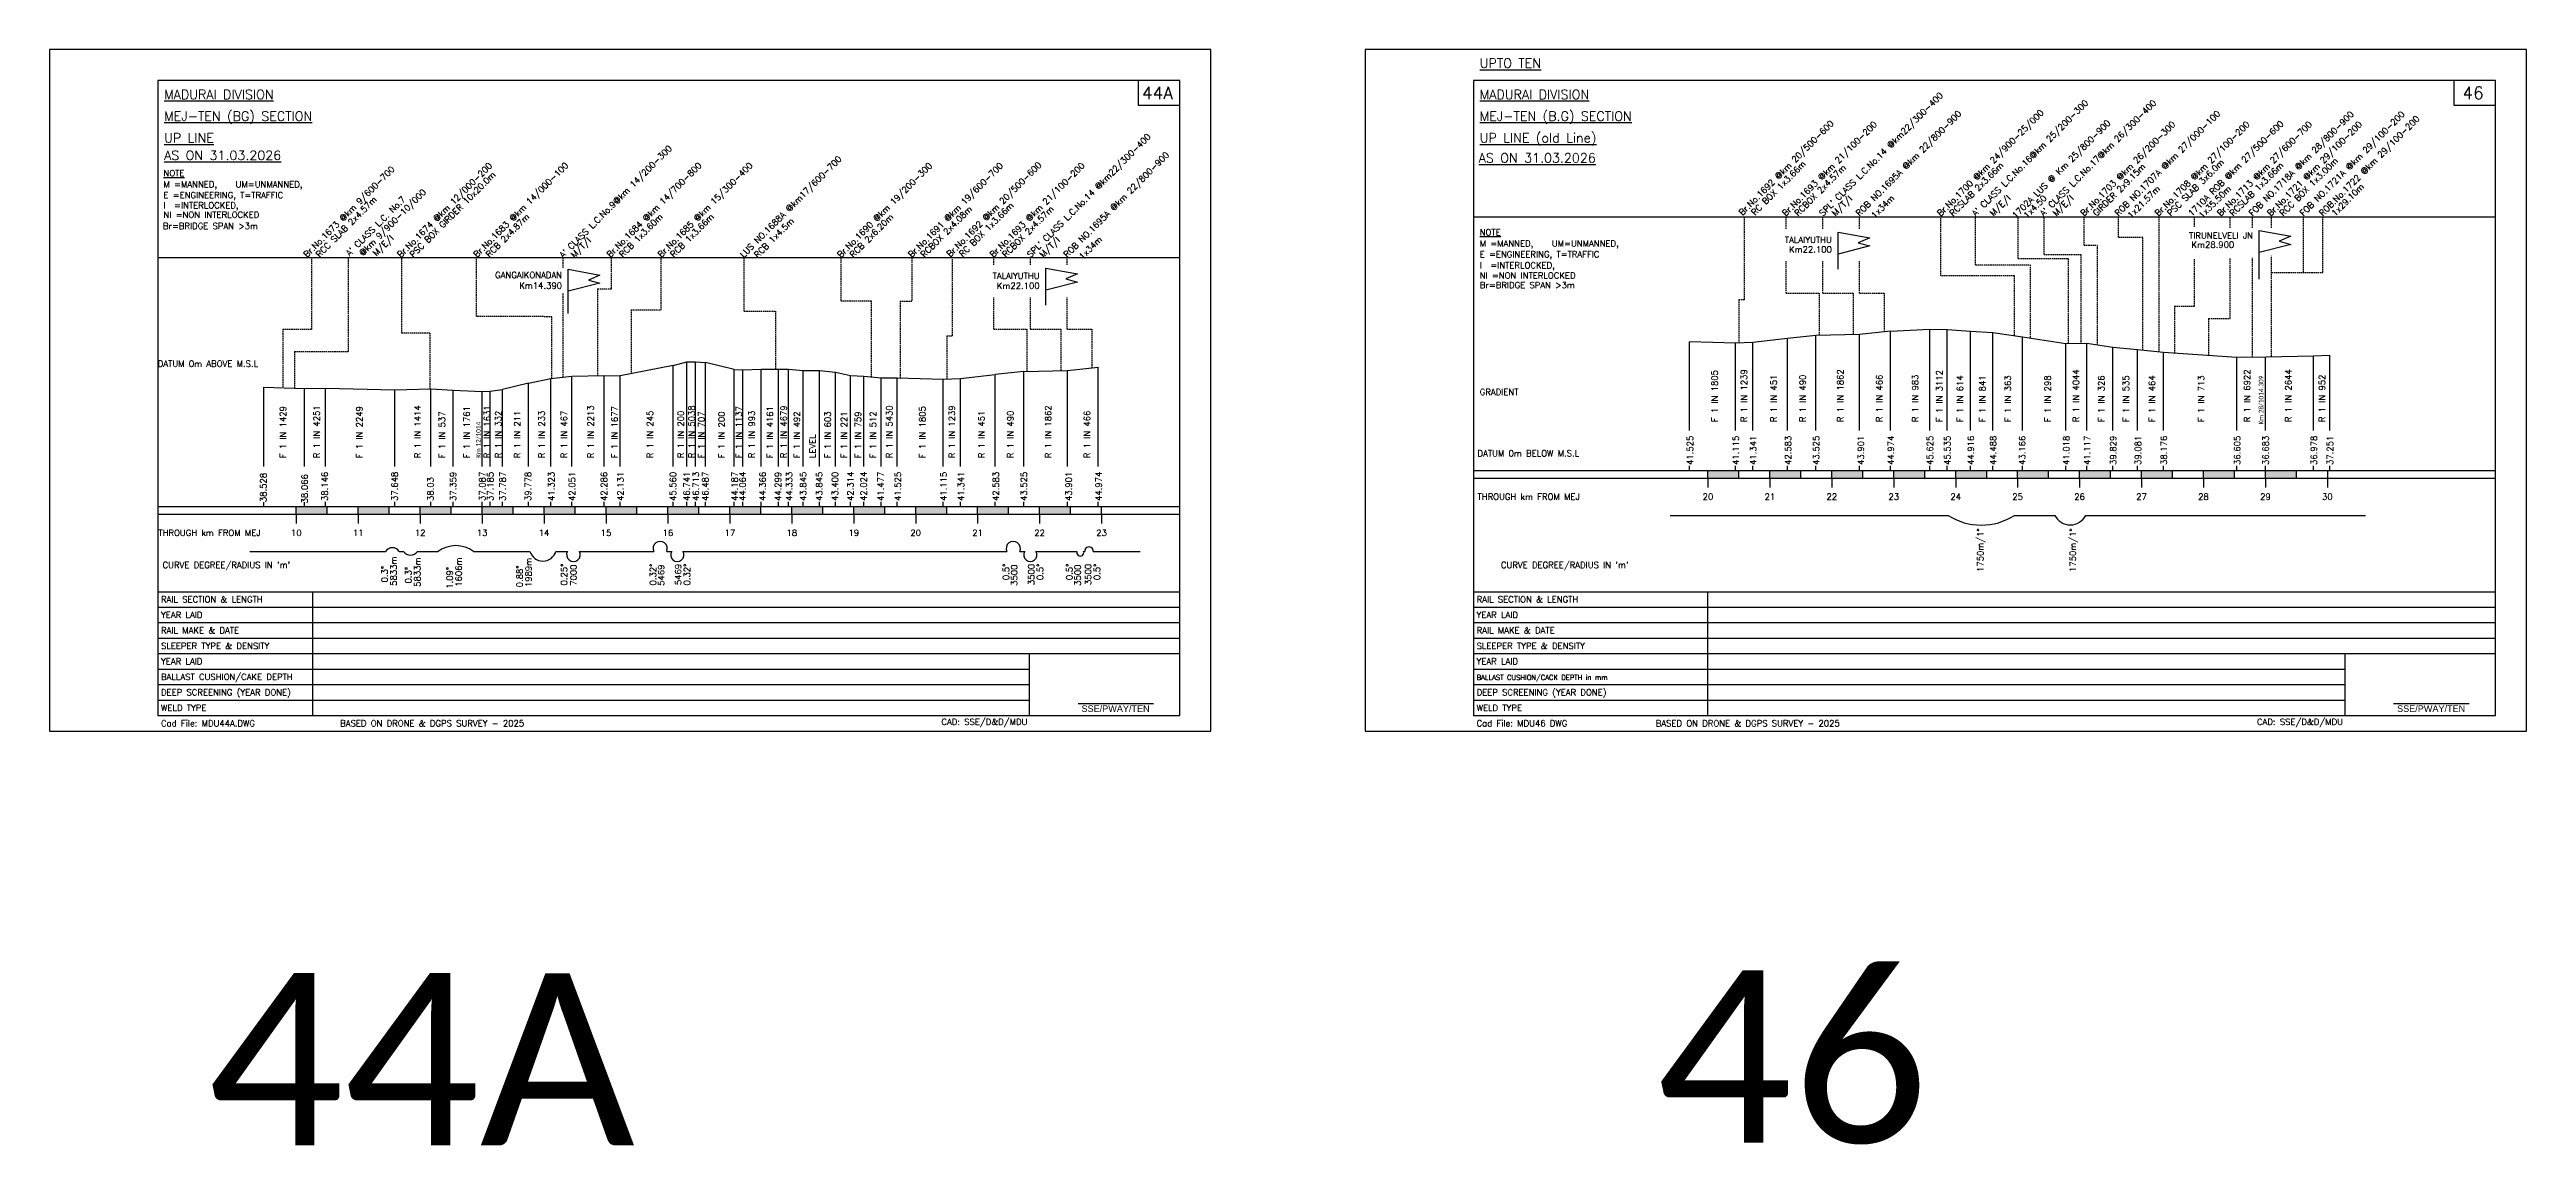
# Model space of a CAD drawing. Header units: feet. Extents: x 518 to 4809, y -2385 to -1535.
# Drawn here: x 1831 to 2631, y -2382 to -2029 of the extents above; entities that cross this region are included whole.
import ezdxf
from ezdxf.enums import TextEntityAlignment as Align

# ---------------------------------------------------------------- set-up
doc = ezdxf.new("R2010")
doc.units = ezdxf.units.FT
doc.header["$LTSCALE"] = 12
doc.header["$MEASUREMENT"] = 0
doc.linetypes.add('HIDDEN', pattern=[0.375, 0.25, -0.125])
doc.layers.get('0').update_dxf_attribs({"linetype": 'CONTINUOUS'})
doc.layers.add('1. Text', color=7, linetype='CONTINUOUS')
doc.layers.add('3 - Layout text', color=7, linetype='CONTINUOUS')
doc.styles.add('Legend', font='calibri.ttf')
doc.styles.add('RS', font='romans')
doc.styles.get("Standard").update_dxf_attribs({"font": 'ROMANS'})
doc.styles.add('yard', font='arial.ttf')

# ---------------------------------------------------------------- blocks, each defined once
blk = doc.blocks.new('BORDER')
for p, q in [((1, 1), (0, 1)), ((0, 1), (0, 0)), ((1, 0), (1, 1)), ((0, 0), (1, 0))]:
    blk.add_line(p, q)

msp = doc.modelspace()

# ---------------------------------------------------------------- linework, layer by layer
at = {"linetype": 'Continuous'}
for p, q in [((2182.90736, -2038.51148), (2182.90736, -2046.51148)), ((2607.71328, -2038.51148), (2607.71328, -2046.51148)), ((2182.90736, -2046.51148), (2196.40736, -2046.51148)), ((2607.71328, -2046.51148), (2621.21328, -2046.51148)), ((2291.21328, -2082.48359), (2621.21328, -2082.48359)), ((1866.40736, -2095.60893), (2196.40736, -2095.60893)), ((2291.21328, -2164.37269), (2621.21328, -2164.37269)), ((2291.21328, -2166.87269), (2621.21328, -2166.87269)), ((2366.91421, -2166.87269), (2366.91421, -2164.37269)), ((2366.91421, -2166.87269), (2366.91421, -2169.87269)), ((2376.91421, -2166.87269), (2376.91421, -2164.37269)), ((2386.91421, -2166.87269), (2386.91421, -2164.37269)), ((2386.91421, -2166.87269), (2386.91421, -2169.87269)), ((2396.91421, -2166.87269), (2396.91421, -2164.37269)), ((2406.91421, -2166.87269), (2406.91421, -2164.37269)), ((2406.91421, -2166.87269), (2406.91421, -2169.87269)), ((2416.91421, -2166.87269), (2416.91421, -2164.37269)), ((2426.91421, -2166.87269), (2426.91421, -2164.37269)), ((2426.91421, -2166.87269), (2426.91421, -2169.87269)), ((2436.91421, -2166.87269), (2436.91421, -2164.37269)), ((2446.91421, -2166.87269), (2446.91421, -2164.37269)), ((2446.91421, -2166.87269), (2446.91421, -2169.87269)), ((2456.91421, -2166.87269), (2456.91421, -2164.37269)), ((2466.91421, -2166.87269), (2466.91421, -2164.37269)), ((2466.91421, -2166.87269), (2466.91421, -2169.87269)), ((2476.91421, -2166.87269), (2476.91421, -2164.37269)), ((2486.91421, -2166.87269), (2486.91421, -2164.37269)), ((2486.91421, -2166.87269), (2486.91421, -2169.87269)), ((2496.91421, -2166.87269), (2496.91421, -2164.37269)), ((2506.91421, -2166.87269), (2506.91421, -2164.37269)), ((2506.91421, -2166.87269), (2506.91421, -2169.87269)), ((2516.91421, -2166.87269), (2516.91421, -2164.37269)), ((2526.91421, -2166.87269), (2526.91421, -2164.37269)), ((2526.91421, -2166.87269), (2526.91421, -2169.87269)), ((2536.91421, -2166.87269), (2536.91421, -2164.37269)), ((2546.91421, -2166.87269), (2546.91421, -2164.37269)), ((2546.91421, -2166.87269), (2546.91421, -2164.37269)), ((2546.91421, -2166.87269), (2546.91421, -2169.87269)), ((2556.91421, -2166.87269), (2556.91421, -2164.37269)), ((2556.91421, -2166.87269), (2556.91421, -2164.37269)), ((2566.91421, -2164.37269), (2566.91421, -2166.87269)), ((2566.91421, -2166.87269), (2566.91421, -2169.87269)), ((1866.40736, -2176.01148), (2196.40736, -2176.01148)), ((1866.40736, -2178.51148), (2196.40736, -2178.51148)), ((1911.09569, -2178.51148), (1911.09569, -2176.01148)), ((1911.09569, -2178.51148), (1911.09569, -2181.51148)), ((1921.09569, -2178.51148), (1921.09569, -2176.01148)), ((1931.09569, -2178.51148), (1931.09569, -2176.01148)), ((1931.09569, -2178.51148), (1931.09569, -2181.51148)), ((1941.09569, -2178.51148), (1941.09569, -2176.01148)), ((1951.09569, -2178.51148), (1951.09569, -2176.01148)), ((1951.09569, -2178.51148), (1951.09569, -2181.51148)), ((1961.09569, -2178.51148), (1961.09569, -2176.01148)), ((1971.09569, -2178.51148), (1971.09569, -2176.01148)), ((1971.09569, -2178.51148), (1971.09569, -2181.51148)), ((1981.09569, -2178.51148), (1981.09569, -2176.01148)), ((1991.09569, -2178.51148), (1991.09569, -2176.01148)), ((1991.09569, -2178.51148), (1991.09569, -2181.51148)), ((2001.09569, -2178.51148), (2001.09569, -2176.01148)), ((2011.09569, -2178.51148), (2011.09569, -2176.01148)), ((2011.09569, -2178.51148), (2011.09569, -2181.51148)), ((2021.09569, -2178.51148), (2021.09569, -2176.01148)), ((2031.09569, -2178.51148), (2031.09569, -2176.01148)), ((2031.09569, -2178.51148), (2031.09569, -2181.51148)), ((2041.09569, -2178.51148), (2041.09569, -2176.01148)), ((2051.09569, -2178.51148), (2051.09569, -2176.01148)), ((2051.09569, -2178.51148), (2051.09569, -2181.51148)), ((2061.09569, -2178.51148), (2061.09569, -2176.01148)), ((2071.09569, -2178.51148), (2071.09569, -2176.01148)), ((2071.09569, -2178.51148), (2071.09569, -2181.51148)), ((2081.09569, -2178.51148), (2081.09569, -2176.01148)), ((2091.09569, -2178.51148), (2091.09569, -2176.01148)), ((2091.09569, -2178.51148), (2091.09569, -2181.51148)), ((2101.09569, -2178.51148), (2101.09569, -2176.01148)), ((2111.09569, -2178.51148), (2111.09569, -2176.01148)), ((2111.09569, -2178.51148), (2111.09569, -2181.51148)), ((2121.09569, -2178.51148), (2121.09569, -2176.01148)), ((2131.09569, -2178.51148), (2131.09569, -2176.01148)), ((2131.09569, -2178.51148), (2131.09569, -2181.51148)), ((2141.09569, -2178.51148), (2141.09569, -2176.01148)), ((2151.09569, -2178.51148), (2151.09569, -2176.01148)), ((2151.09569, -2178.51148), (2151.09569, -2181.51148)), ((2161.09569, -2178.51148), (2161.09569, -2176.01148)), ((2171.09569, -2178.51148), (2171.09569, -2176.01148)), ((2171.09569, -2178.51148), (2171.09569, -2181.51148)), ((1866.40736, -2203.51148), (2196.40736, -2203.51148)), ((1916.40736, -2243.51148), (1916.40736, -2203.51148)), ((2291.21328, -2203.51148), (2621.21328, -2203.51148)), ((2366.91421, -2243.51148), (2366.91421, -2203.51148)), ((1866.40736, -2208.51148), (2196.40736, -2208.51148)), ((1866.40736, -2213.51148), (2196.40736, -2213.51148)), ((2291.21328, -2208.51148), (2621.21328, -2208.51148)), ((2291.21328, -2213.51148), (2621.21328, -2213.51148)), ((1866.40736, -2218.51148), (2196.40736, -2218.51148)), ((2291.21328, -2218.51148), (2621.21328, -2218.51148)), ((1866.40736, -2223.51148), (2196.40736, -2223.51148)), ((1866.40736, -2228.51148), (2147.86688, -2228.51148)), ((2291.21328, -2223.51148), (2621.21328, -2223.51148)), ((2291.21328, -2228.51148), (2572.6728, -2228.51148)), ((1866.40736, -2233.51148), (2147.86688, -2233.51148)), ((1866.40736, -2238.51148), (2147.86688, -2238.51148)), ((2291.21328, -2233.51148), (2572.6728, -2233.51148)), ((2291.21328, -2238.51148), (2572.6728, -2238.51148))]:
    msp.add_line(p, q, dxfattribs=at)
for p, q in [((2621.21328, -2038.51148), (2291.21328, -2038.51148)), ((2291.21328, -2038.51148), (2291.21328, -2243.51148)), ((2621.21328, -2243.51148), (2621.21328, -2038.51148)), ((2425.88071, -2119.39869), (2415.88069, -2120.47169)), ((2425.88071, -2119.39869), (2438.51191, -2118.74269)), ((2425.88071, -2151.45453), (2425.88071, -2119.39869)), ((2438.51191, -2151.45453), (2438.51191, -2118.74269)), ((2438.51191, -2118.74269), (2444.11191, -2118.83269)), ((2444.11191, -2151.45453), (2444.11191, -2118.83269)), ((2444.11191, -2118.83269), (2451.71169, -2119.45269)), ((2451.71169, -2151.45453), (2451.71169, -2119.45269)), ((2451.71169, -2119.45269), (2458.91171, -2119.88269)), ((2360.94531, -2151.45453), (2360.94531, -2122.84769)), ((2375.78429, -2123.25769), (2360.94531, -2122.84769)), ((2381.38431, -2123.03169), (2375.78429, -2123.25769)), ((2375.78429, -2151.45453), (2375.78429, -2123.25769)), ((2392.59109, -2121.78969), (2381.38431, -2123.03169)), ((2381.38431, -2151.45453), (2381.38431, -2123.03169)), ((2401.79111, -2120.84769), (2392.59109, -2121.78969)), ((2392.59109, -2151.45453), (2392.59109, -2121.78969)), ((2415.88069, -2120.47169), (2401.79111, -2120.84769)), ((2401.79111, -2151.45453), (2401.79111, -2120.84769)), ((2415.88069, -2151.45453), (2415.88069, -2120.47169)), ((2458.91171, -2151.45453), (2458.91171, -2119.88269)), ((2458.91171, -2119.88269), (2468.50349, -2121.20669)), ((2468.50349, -2151.45453), (2468.50349, -2121.20669)), ((2468.50349, -2121.20669), (2482.51421, -2123.35269)), ((2482.51421, -2123.35269), (2489.26869, -2123.25569)), ((2482.51421, -2151.45453), (2482.51421, -2123.35269)), ((2489.26869, -2151.45453), (2489.26869, -2123.25569)), ((2489.26869, -2123.25569), (2497.66871, -2124.54369)), ((2497.66871, -2151.45453), (2497.66871, -2124.54369)), ((2497.66871, -2124.54369), (2505.66869, -2125.29169)), ((2505.66869, -2151.45453), (2505.66869, -2125.29169)), ((2505.66869, -2125.29169), (2514.03249, -2126.19669)), ((2514.03249, -2151.45453), (2514.03249, -2126.19669)), ((2514.03249, -2126.19669), (2537.71421, -2127.76769)), ((2547.20039, -2127.68969), (2562.47691, -2127.39469)), ((2562.47691, -2127.39469), (2567.68639, -2127.12169)), ((2562.47691, -2151.45453), (2562.47691, -2127.39469)), ((2567.68639, -2151.45453), (2567.68639, -2127.12169)), ((1986.04979, -2136.23348), (1993.24983, -2134.68848)), ((1993.24983, -2134.68848), (2000.04983, -2133.96048)), ((1993.24983, -2163.09332), (1993.24983, -2134.68848)), ((2000.04983, -2133.96048), (2010.44979, -2133.72548)), ((2000.04983, -2163.09332), (2000.04983, -2133.96048)), ((2010.44979, -2163.09332), (2010.44979, -2133.72548)), ((2010.44979, -2133.72548), (2015.64323, -2133.88048)), ((2032.81663, -2130.45148), (2015.64323, -2133.88048)), ((2015.64323, -2163.09332), (2015.64323, -2133.88048)), ((2032.81663, -2130.45148), (2037.21663, -2129.27048)), ((2032.81663, -2163.09332), (2032.81663, -2130.45148)), ((2037.21663, -2163.09332), (2037.21663, -2129.27048)), ((2037.21663, -2129.27048), (2040.01663, -2129.29848)), ((2040.01663, -2163.09332), (2040.01663, -2129.29848)), ((2040.01663, -2129.29848), (2043.21659, -2129.52448)), ((2043.21659, -2163.09332), (2043.21659, -2129.52448)), ((2052.42477, -2131.82448), (2043.21659, -2129.52448)), ((2052.42477, -2163.09332), (2052.42477, -2131.82448)), ((2052.42477, -2131.82448), (2055.22477, -2131.94748)), ((2055.22477, -2131.94748), (2061.22479, -2131.64548)), ((2055.22477, -2163.09332), (2055.22477, -2131.94748)), ((2061.22479, -2163.09332), (2061.22479, -2131.64548)), ((2061.22479, -2131.64548), (2066.82479, -2131.71748)), ((2066.82479, -2131.71748), (2070.02479, -2131.67848)), ((2066.82479, -2163.09332), (2066.82479, -2131.71748)), ((2070.02479, -2163.09332), (2070.02479, -2131.67848)), ((2070.02479, -2131.67848), (2074.79897, -2132.16648)), ((2074.79897, -2163.09332), (2074.79897, -2132.16648)), ((2074.79897, -2132.16648), (2079.99897, -2132.16648)), ((2079.99897, -2163.09332), (2079.99897, -2132.16648)), ((2079.99897, -2132.16648), (2085.19899, -2132.61148)), ((2085.19899, -2163.09332), (2085.19899, -2132.61148)), ((2085.19899, -2132.61148), (2089.99899, -2133.69748)), ((2089.99899, -2163.09332), (2089.99899, -2133.69748)), ((2089.99899, -2133.69748), (2094.32677, -2133.98748)), ((2094.32677, -2163.09332), (2094.32677, -2133.98748)), ((2094.32677, -2133.98748), (2099.92677, -2134.53448)), ((2099.92677, -2134.53448), (2105.12679, -2134.48648)), ((2099.92677, -2163.09332), (2099.92677, -2134.53448)), ((2105.12679, -2163.09332), (2105.12679, -2134.48648)), ((2105.12679, -2134.48648), (2119.96577, -2134.89648)), ((2119.96577, -2134.89648), (2125.56579, -2134.67048)), ((2119.96577, -2163.09332), (2119.96577, -2134.89648)), ((2125.56579, -2134.67048), (2136.77257, -2133.42848)), ((2125.56579, -2163.09332), (2125.56579, -2134.67048)), ((2145.97259, -2132.48648), (2136.77257, -2133.42848)), ((2136.77257, -2163.09332), (2136.77257, -2133.42848)), ((2145.97259, -2132.48648), (2160.06217, -2132.11048)), ((2145.97259, -2163.09332), (2145.97259, -2132.48648)), ((2160.06217, -2132.11048), (2170.06219, -2131.03748)), ((2160.06217, -2163.09332), (2160.06217, -2132.11048)), ((2170.06219, -2163.09332), (2170.06219, -2131.03748)), ((2537.71421, -2127.76769), (2547.20039, -2127.68969)), ((2537.71421, -2151.45453), (2537.71421, -2127.76769)), ((2546.91421, -2151.45453), (2546.91421, -2127.68969)), ((1900.58829, -2137.48348), (1913.70723, -2137.94548)), ((1900.58829, -2163.09332), (1900.58829, -2137.48348)), ((1913.70723, -2137.94548), (1920.50723, -2137.86548)), ((1913.70723, -2163.09332), (1913.70723, -2137.94548)), ((1920.50723, -2163.09332), (1920.50723, -2137.86548)), ((1920.50723, -2137.86548), (1942.87483, -2138.36348)), ((1942.87483, -2138.36348), (1954.57863, -2137.98148)), ((1942.87483, -2163.09332), (1942.87483, -2138.36348)), ((1954.57863, -2163.09332), (1954.57863, -2137.98148)), ((1954.57863, -2137.98148), (1961.77859, -2138.41948)), ((1961.77859, -2163.09332), (1961.77859, -2138.41948)), ((1961.77859, -2138.41948), (1971.09569, -2138.92448)), ((1971.09569, -2138.92448), (1973.64983, -2138.82648)), ((1971.09569, -2163.09332), (1971.09569, -2138.92448)), ((1973.64983, -2138.82648), (1977.64983, -2138.22448)), ((1973.64983, -2163.09332), (1973.64983, -2138.82648)), ((1986.04979, -2136.23348), (1977.64983, -2138.22448)), ((1977.64983, -2163.09332), (1977.64983, -2138.22448)), ((1986.04979, -2163.09332), (1986.04979, -2136.23348)), ((2360.94531, -2164.37269), (2360.94531, -2162.88461)), ((2375.78429, -2164.37269), (2375.78429, -2162.88461)), ((2381.38431, -2164.37269), (2381.38431, -2162.88461)), ((2392.59109, -2164.37269), (2392.59109, -2162.88461)), ((2401.79111, -2164.37269), (2401.79111, -2162.88461)), ((2415.88069, -2164.37269), (2415.88069, -2162.88461)), ((2425.88071, -2164.37269), (2425.88071, -2162.88461)), ((2438.51191, -2164.37269), (2438.51191, -2162.88461)), ((2444.11191, -2164.37269), (2444.11191, -2162.88461)), ((2451.71169, -2164.37269), (2451.71169, -2162.88461)), ((2458.91171, -2164.37269), (2458.91171, -2162.88461)), ((2468.50349, -2164.37269), (2468.50349, -2162.88461)), ((2482.51421, -2164.37269), (2482.51421, -2162.88461)), ((2489.26869, -2164.37269), (2489.26869, -2162.88461)), ((2497.66871, -2164.37269), (2497.66871, -2162.88461)), ((2505.66869, -2164.37269), (2505.66869, -2162.88461)), ((2514.03249, -2164.37269), (2514.03249, -2162.88461)), ((2537.71421, -2164.37269), (2537.71421, -2162.88461)), ((2546.91421, -2164.37269), (2546.91421, -2162.88461)), ((2562.47691, -2164.37269), (2562.47691, -2162.88461)), ((2567.68639, -2164.37269), (2567.68639, -2162.88461)), ((1900.58829, -2176.01148), (1900.58829, -2174.65549)), ((1913.70723, -2176.01148), (1913.70723, -2174.65549)), ((1913.70723, -2176.01148), (1913.70723, -2174.65549)), ((1920.50723, -2176.01148), (1920.50723, -2174.5234)), ((1942.87483, -2176.01148), (1942.87483, -2174.5234)), ((1954.57863, -2176.01148), (1954.57863, -2174.5234)), ((1961.77859, -2176.01148), (1961.77859, -2174.5234)), ((1971.09569, -2176.01148), (1971.09569, -2174.5234)), ((1973.64983, -2176.01148), (1973.64983, -2174.5234)), ((1977.64983, -2176.01148), (1977.64983, -2174.5234)), ((1986.04979, -2176.01148), (1986.04979, -2174.5234)), ((1993.24983, -2176.01148), (1993.24983, -2174.5234)), ((2000.04983, -2176.01148), (2000.04983, -2174.5234)), ((2010.44979, -2176.01148), (2010.44979, -2174.5234)), ((2015.64323, -2176.01148), (2015.64323, -2174.5234)), ((2032.81663, -2176.01148), (2032.81663, -2174.5234)), ((2037.21663, -2176.01148), (2037.21663, -2174.5234)), ((2040.01663, -2176.01148), (2040.01663, -2174.5234)), ((2043.21659, -2176.01148), (2043.21659, -2174.5234)), ((2052.42477, -2176.01148), (2052.42477, -2174.5234)), ((2055.22477, -2176.01148), (2055.22477, -2174.5234)), ((2061.22479, -2176.01148), (2061.22479, -2174.5234)), ((2066.82479, -2176.01148), (2066.82479, -2174.5234)), ((2070.02479, -2176.01148), (2070.02479, -2174.5234)), ((2074.79897, -2176.01148), (2074.79897, -2174.5234)), ((2079.99897, -2176.01148), (2079.99897, -2174.5234)), ((2085.19899, -2176.01148), (2085.19899, -2174.5234)), ((2089.99899, -2176.01148), (2089.99899, -2174.5234)), ((2094.32677, -2176.01148), (2094.32677, -2174.5234)), ((2099.92677, -2176.01148), (2099.92677, -2174.5234)), ((2105.12679, -2176.01148), (2105.12679, -2174.5234)), ((2119.96577, -2176.01148), (2119.96577, -2174.5234)), ((2125.56579, -2176.01148), (2125.56579, -2174.5234)), ((2136.77257, -2176.01148), (2136.77257, -2174.5234)), ((2145.97259, -2176.01148), (2145.97259, -2174.5234)), ((2160.06217, -2176.01148), (2160.06217, -2174.5234)), ((2170.06219, -2176.01148), (2170.06219, -2174.5234)), ((2354.74899, -2178.87269), (2444.4304, -2178.87269)), ((2465.92436, -2178.87269), (2478.91421, -2178.87269)), ((2488.91421, -2178.87269), (2579.23674, -2178.87269)), ((1896.08837, -2190.51148), (1939.92377, -2190.51148)), ((1944.34256, -2190.51148), (1945.73641, -2190.51148)), ((1950.19989, -2190.51148), (1956.88993, -2190.51148)), ((1968.35779, -2190.51148), (1986.51569, -2190.51148)), ((1994.93569, -2190.51148), (1998.61569, -2190.51148)), ((2002.57569, -2190.51148), (2026.49569, -2190.51148)), ((2030.69569, -2190.51148), (2032.29569, -2190.51148)), ((2035.89569, -2190.51148), (2140.49608, -2190.51148)), ((2144.69608, -2190.51148), (2146.29608, -2190.51148)), ((2144.69608, -2190.51148), (2146.29608, -2190.51148)), ((2149.89608, -2190.51148), (2163.17165, -2190.51148)), ((2165.27165, -2190.51148), (2165.6882, -2190.51148)), ((2165.27165, -2190.51148), (2165.6882, -2190.51148)), ((2165.27165, -2190.51148), (2165.6882, -2190.51148)), ((2168.3882, -2190.51148), (2183.6101, -2190.51148)), ((2147.86688, -2243.51148), (2147.86688, -2223.51148)), ((2572.6728, -2243.51148), (2572.6728, -2223.51148)), ((2163.50567, -2239.63089), (2187.88318, -2239.63089)), ((2291.21328, -2243.51148), (2621.21328, -2243.51148)), ((2588.31159, -2239.63089), (2612.6891, -2239.63089))]:
    msp.add_line(p, q)
at = {"linetype": 'HIDDEN', "ltscale": 0.15}
for p, q in [((2378.75413, -2109.23578), (2378.75413, -2082.48359)), ((2392.13881, -2086.3586), (2392.13881, -2082.48359)), ((2404.02388, -2086.3586), (2404.02388, -2082.48359)), ((2415.83986, -2086.3586), (2415.83986, -2082.48359)), ((2442.11868, -2101.58215), (2442.1108, -2082.48872)), ((2453.35591, -2098.03905), (2453.35591, -2082.48359)), ((2467.11031, -2096.01259), (2467.11031, -2082.48359)), ((2475.4502, -2094.69462), (2475.4502, -2082.48359)), ((2488.38384, -2091.67554), (2488.38384, -2082.48359)), ((2499.43544, -2089.05238), (2499.43544, -2082.48359)), ((2512.53921, -2082.48359), (2512.53921, -2126.03511)), ((2524.03865, -2085.72481), (2524.03865, -2082.48359)), ((2535.51621, -2086.03418), (2535.51621, -2082.48359)), ((2542.72323, -2086.03418), (2542.72323, -2082.48359)), ((2548.91421, -2086.03418), (2548.91421, -2082.48359)), ((2559.17884, -2100.53197), (2559.17884, -2082.48359)), ((2565.42224, -2100.53197), (2565.42224, -2082.48359)), ((2475.4502, -2094.69462), (2487.26854, -2094.69462)), ((2487.26854, -2094.69462), (2487.26854, -2123.28441)), ((2488.38384, -2091.67554), (2492.53921, -2091.67554)), ((2492.53921, -2091.67554), (2492.53921, -2123.75716)), ((2499.43544, -2089.05238), (2507.34745, -2089.05238)), ((2507.34745, -2125.47334), (2507.34745, -2089.05238)), ((2548.91421, -2127.65659), (2548.91421, -2095.14155)), ((1916.10732, -2118.76514), (1916.10732, -2095.60893)), ((1927.95733, -2126.01978), (1927.95733, -2095.60893)), ((1945.15706, -2120.04833), (1945.15706, -2095.60893)), ((1969.2231, -2114.72256), (1969.2231, -2095.60893)), ((1997.20777, -2098.98402), (1997.20777, -2095.60893)), ((2012.8192, -2105.71785), (2012.8192, -2095.60893)), ((2028.91677, -2112.57861), (2028.91677, -2095.60893)), ((2055.71143, -2112.91814), (2055.71143, -2095.60893)), ((2086.95654, -2095.60893), (2086.95654, -2109.66176)), ((2109.85572, -2095.60893), (2109.85572, -2109.71378)), ((2122.9356, -2120.87457), (2122.9356, -2095.60893)), ((2136.32029, -2097.99739), (2136.32029, -2095.60893)), ((2148.20535, -2097.99739), (2148.20535, -2095.60893)), ((2160.02134, -2097.99739), (2160.02134, -2095.60893)), ((2392.13881, -2107.12567), (2392.13881, -2096.86798)), ((2404.02388, -2107.12567), (2404.02388, -2096.86798)), ((2415.83986, -2107.12567), (2415.83986, -2096.86798)), ((2465.91032, -2101.58609), (2442.11868, -2101.58215)), ((2453.35591, -2098.03905), (2470.91421, -2098.03905)), ((2465.9323, -2120.85177), (2465.89688, -2101.58609)), ((2467.11031, -2096.01259), (2483.20662, -2096.01259)), ((2470.91421, -2098.03905), (2470.91421, -2121.57593)), ((2483.20662, -2096.01259), (2483.20662, -2123.34403)), ((2524.03865, -2111.30601), (2524.03865, -2096.22927)), ((2535.51621, -2115.28685), (2535.51621, -2096.00925)), ((2542.72323, -2127.7265), (2542.72323, -2095.72712)), ((2548.91421, -2100.53197), (2565.42224, -2100.53197)), ((1997.20777, -2134.26474), (1997.20777, -2107.15095)), ((2008.37045, -2105.71785), (2008.37045, -2133.78679)), ((2008.37045, -2105.71785), (2012.8192, -2105.71785)), ((2086.95654, -2109.66176), (2096.72083, -2109.6665)), ((2096.72083, -2109.66571), (2096.74037, -2134.22323)), ((2106.03572, -2109.71378), (2106.05545, -2134.51214)), ((2106.03572, -2109.71378), (2109.85572, -2109.71378)), ((2136.32029, -2118.76446), (2136.32029, -2108.50677)), ((2148.20535, -2118.76446), (2148.20535, -2108.50677)), ((2160.02134, -2118.76446), (2160.02134, -2108.50677)), ((2376.91421, -2109.23578), (2378.75413, -2109.23578)), ((2376.91421, -2109.23578), (2376.91421, -2123.21209)), ((2392.13881, -2107.12567), (2402.91421, -2107.12567)), ((2402.91421, -2120.81771), (2402.91421, -2107.12567)), ((2404.02388, -2107.12567), (2413.78921, -2107.12567)), ((2413.78921, -2107.12567), (2413.78921, -2120.5275)), ((2415.83986, -2107.12567), (2423.91421, -2107.12567)), ((2423.91421, -2119.60969), (2423.91421, -2107.12567)), ((2517.53921, -2111.30601), (2524.03865, -2111.30601)), ((2517.53921, -2111.30601), (2517.53921, -2126.42932)), ((1906.78015, -2118.76514), (1906.78015, -2137.70153)), ((1906.78015, -2118.76514), (1916.10732, -2118.76514)), ((1993.6162, -2114.74034), (1969.2231, -2114.72256)), ((1993.6162, -2134.64925), (1993.6162, -2114.74034)), ((2019.22069, -2112.57861), (2028.91677, -2112.57861)), ((2019.22069, -2112.57861), (2019.22069, -2133.16617)), ((2055.71143, -2112.91814), (2065.77936, -2112.91814)), ((2065.77936, -2112.91814), (2065.77936, -2131.70404)), ((2136.32029, -2118.76446), (2147.09569, -2118.76446)), ((2147.09569, -2132.4565), (2147.09569, -2118.76446)), ((2148.20535, -2118.76446), (2157.97069, -2118.76446)), ((2157.97069, -2118.76446), (2157.97069, -2132.16629)), ((2160.02134, -2118.76446), (2168.09569, -2118.76446)), ((2168.09569, -2131.24848), (2168.09569, -2118.76446)), ((2528.57192, -2115.28685), (2535.51621, -2115.28685)), ((2528.57192, -2115.28685), (2528.57192, -2127.1612)), ((1910.53015, -2126.01978), (1927.95733, -2126.01978)), ((1910.53015, -2126.01978), (1910.53015, -2137.83359)), ((1954.22069, -2120.04833), (1945.15706, -2120.04833)), ((1954.22069, -2120.04833), (1954.22069, -2137.98413)), ((2121.09569, -2120.87457), (2122.9356, -2120.87457)), ((2121.09569, -2120.87457), (2121.09569, -2134.85088))]:
    msp.add_line(p, q, dxfattribs=at)
for points in [[(2408.91421, -2099.37464), (2408.91421, -2087.41658), (2419.16421, -2089.31658), (2415.41421, -2090.91658), (2419.16421, -2091.91658), (2408.91421, -2094.51658)], [(2544.91421, -2102.6761), (2544.91421, -2086.89738), (2555.16421, -2088.79738), (2551.41421, -2090.39738), (2555.16421, -2091.39738), (2544.91421, -2093.99738)], [(1998.89569, -2113.73861), (1998.89569, -2099.42511), (2009.14569, -2101.32511), (2005.39569, -2102.92511), (2009.14569, -2103.92511), (1998.89569, -2106.52511)], [(2153.09569, -2111.01343), (2153.09569, -2099.05537), (2163.34569, -2100.95537), (2159.59569, -2102.55537), (2163.34569, -2103.55537), (2153.09569, -2106.15537)]]:
    msp.add_lwpolyline(points)
for centre, radius, start, end in [((2455.17738, -2162.20948), 19.82826, 237.17988563, 302.82011437), ((2483.91421, -2176.37269), 5.59017, 206.56505118, 333.43494882), ((1942.13316, -2191.95033), 2.63661, 33.07401591, 146.92598409), ((1947.96815, -2189.02708), 2.68032, 213.62911563, 326.37088437), ((1962.62386, -2198.45174), 9.79417, 54.16567581, 125.83432419), ((1990.72569, -2189.22413), 4.40243, 197.00278578, 342.99721422), ((2000.59569, -2191.52474), 2.22421, 152.8988654, 27.1011346), ((2028.59569, -2189.57981), 2.29739, 336.07549437, 203.92450563), ((2034.09569, -2191.63814), 2.12353, 147.95648317, 32.04351683), ((2142.59608, -2189.57981), 2.29739, 336.07549437, 203.92450563), ((2148.09608, -2191.63814), 2.12353, 147.95648317, 32.04351683), ((2164.22165, -2190.92061), 1.12689, 158.71164754, 21.28835246), ((2167.0382, -2190.40954), 1.35384, 355.6817068, 184.3182932)]:
    msp.add_arc(centre, radius, start, end)
at = {"linetype": 'Continuous'}
for points in [[(2366.91421, -2166.87269), (2376.91421, -2166.87269), (2366.91421, -2164.37269), (2376.91421, -2164.37269)], [(2386.91421, -2166.87269), (2396.91421, -2166.87269), (2386.91421, -2164.37269), (2396.91421, -2164.37269)], [(2406.91421, -2166.87269), (2416.91421, -2166.87269), (2406.91421, -2164.37269), (2416.91421, -2164.37269)], [(2426.91421, -2166.87269), (2436.91421, -2166.87269), (2426.91421, -2164.37269), (2436.91421, -2164.37269)], [(2446.91421, -2166.87269), (2456.91421, -2166.87269), (2446.91421, -2164.37269), (2456.91421, -2164.37269)], [(2466.91421, -2166.87269), (2476.91421, -2166.87269), (2466.91421, -2164.37269), (2476.91421, -2164.37269)], [(2486.91421, -2166.87269), (2496.91421, -2166.87269), (2486.91421, -2164.37269), (2496.91421, -2164.37269)], [(2506.91421, -2166.87269), (2516.91421, -2166.87269), (2506.91421, -2164.37269), (2516.91421, -2164.37269)], [(2526.91421, -2166.87269), (2536.91421, -2166.87269), (2526.91421, -2164.37269), (2536.91421, -2164.37269)], [(2546.91421, -2166.87269), (2556.91421, -2166.87269), (2546.91421, -2164.37269), (2556.91421, -2164.37269)], [(1911.09569, -2178.51148), (1921.09569, -2178.51148), (1911.09569, -2176.01148), (1921.09569, -2176.01148)], [(1931.09569, -2178.51148), (1941.09569, -2178.51148), (1931.09569, -2176.01148), (1941.09569, -2176.01148)], [(1951.09569, -2178.51148), (1961.09569, -2178.51148), (1951.09569, -2176.01148), (1961.09569, -2176.01148)], [(1971.09569, -2178.51148), (1981.09569, -2178.51148), (1971.09569, -2176.01148), (1981.09569, -2176.01148)], [(1991.09569, -2178.51148), (2001.09569, -2178.51148), (1991.09569, -2176.01148), (2001.09569, -2176.01148)], [(2011.09569, -2178.51148), (2021.09569, -2178.51148), (2011.09569, -2176.01148), (2021.09569, -2176.01148)], [(2031.09569, -2178.51148), (2041.09569, -2178.51148), (2031.09569, -2176.01148), (2041.09569, -2176.01148)], [(2051.09569, -2178.51148), (2061.09569, -2178.51148), (2051.09569, -2176.01148), (2061.09569, -2176.01148)], [(2071.09569, -2178.51148), (2081.09569, -2178.51148), (2071.09569, -2176.01148), (2081.09569, -2176.01148)], [(2091.09569, -2178.51148), (2101.09569, -2178.51148), (2091.09569, -2176.01148), (2101.09569, -2176.01148)], [(2111.09569, -2178.51148), (2121.09569, -2178.51148), (2111.09569, -2176.01148), (2121.09569, -2176.01148)], [(2131.09569, -2178.51148), (2141.09569, -2178.51148), (2131.09569, -2176.01148), (2141.09569, -2176.01148)], [(2151.09569, -2178.51148), (2161.09569, -2178.51148), (2151.09569, -2176.01148), (2161.09569, -2176.01148)]]:
    msp.add_solid(points, dxfattribs=at)

# ---------------------------------------------------------------- block references
for p, xscale, yscale, zscale in [((1831.40736, -2248.51148), 375, 220, 375), ((2256.21328, -2248.51148), 375, 220, 375), ((1866.40736, -2243.51148), 330, 205, 330)]:
    msp.add_blockref('BORDER', p, dxfattribs=dict(at, xscale=xscale, yscale=yscale, zscale=zscale))

# ---------------------------------------------------------------- texts
at = {"style": 'RS'}
for s, height, p in [('%%UUPTO TEN', 3, (2293.21328, -2034.41202)), ('%%uMADURAI DIVISION', 3, (1868.40736, -2044.51148)), ('%%uMADURAI DIVISION', 3, (2293.21328, -2044.51148)), ('%%UMEJ-TEN (BG) SECTION', 3, (1868.40736, -2051.51148)), ('%%UMEJ-TEN (B.G) SECTION', 3, (2293.21328, -2051.51148)), ('%%UUP LINE (old Line)', 3, (2293.21328, -2058.51148)), ('%%UUP LINE', 3, (1868.40736, -2058.51148)), ('%%UAS ON 31.03.2026', 3, (1868.40736, -2064.15656)), ('%%uNOTE', 2, (1868.19523, -2069.4086)), ('M =MANNED,   UM=UNMANNED,', 2, (1868.19523, -2073.03554)), ('E =ENGINEERING, T=TRAFFIC', 2, (1868.19523, -2076.50814)), ('I  =INTERLOCKED,', 2, (1868.19523, -2079.80449)), ('Br=BRIDGE SPAN >3m', 2, (1868.0165, -2086.48096)), ('NI =NON INTERLOCKED', 2, (1868.19523, -2082.84932)), ('%%uNOTE', 2, (2293.21328, -2088.48639)), ('M =MANNED,   UM=UNMANNED,', 2, (2293.21328, -2092.11332)), ('E =ENGINEERING, T=TRAFFIC', 2, (2293.21328, -2095.58592)), ('I  =INTERLOCKED,', 2, (2293.21328, -2099.14596)), ('NI =NON INTERLOCKED', 2, (2293.21328, -2102.45449)), ('Br=BRIDGE SPAN >3m', 2, (2293.26097, -2105.56235)), ('DATUM 0m ABOVE M.S.L', 2, (1866.36015, -2130.93871)), ('DATUM 0m BELOW M.S.L', 2, (2292.51085, -2159.87269)), ('THROUGH km FROM MEJ', 2, (2292.51085, -2173.87269)), ('THROUGH km FROM MEJ', 2, (1866.54818, -2185.51148)), ("CURVE DEGREE/RADIUS IN 'm'", 2, (1867.90242, -2195.91166)), ("CURVE DEGREE/RADIUS IN 'm'", 2, (2300.06187, -2195.91166)), ('BALLAST CUSHION/CACK DEPTH in mm', 1.6, (2292.21328, -2232.01148)), ('Cad File: MDU44A.DWG', 2, (1867.40736, -2247.01148)), ('Cad File: MDU46 DWG', 2, (2292.21328, -2247.01148))]:
    msp.add_text(s, height=height, dxfattribs=at).set_placement(p)
for s, height, style, p in [('44A', 4, 'RS', (2189.15736, -2042.51148)), ('46', 4, 'RS', (2613.96328, -2042.51148)), ('44A', 55.574249, 'Legend', (1951.47595, -2354.46847)), ('46', 55.574249, 'Legend', (2394.24372, -2352.40892))]:
    msp.add_text(s, height=height, dxfattribs=dict(style=style)).set_placement(p, align=Align.MIDDLE)
for s, height, rotation, style, p in [("SPL' CLASS L.C.No.14 @km22/300-400 ", 2, 45, 'RS', (2404.02388, -2082.48359)), ("A' CLASS L.C.No.16@km 25/200-300", 2, 45, 'RS', (2453.35591, -2082.48359)), ("A' CLASS L.C.No.17@km 26/300-400", 2, 45, 'RS', (2475.31152, -2082.48359)), ('Br.No.1692 @km 20/500-600', 2, 45, 'RS', (2378.08243, -2082.20776)), ('Br.No.1693 @km 21/100-200', 2, 45, 'RS', (2392.03549, -2082.48359)), ('ROB NO.1695A @km 22/800-900', 2, 45, 'RS', (2415.83986, -2082.48359)), ('Br.No.1700 @km 24/900-25/000', 2, 45, 'RS', (2442.1108, -2082.48872)), ('1702A LUS @ Km 25/800-900', 2, 45, 'RS', (2466.34975, -2083.14461)), ('Br.No.1703 @km 26/200-300', 2, 45, 'RS', (2488.38384, -2082.48359)), ('ROB NO.1707A @km 27/000-100', 2, 45, 'RS', (2499.43544, -2082.48359)), ('Br.No.1708 @km 27/100-200', 2, 45, 'RS', (2512.37354, -2082.48359)), ('1710A ROB @km 27/500-600', 2, 45, 'RS', (2523.15161, -2082.48359)), ('Br.No.1713 @km 27/600-700', 2, 45, 'RS', (2532.52375, -2082.48359)), ('FOB NO.1718A @km 28/800-900', 2, 45, 'RS', (2542.72323, -2082.48359)), ('Br.No.1721 @km 29/100-200', 2, 45, 'RS', (2548.66092, -2082.48359)), ('FOB NO.1721A @km 29/100-200', 2, 45, 'RS', (2559.17884, -2082.48359)), ('ROB.No.1722 @km 29/100-200', 2, 45, 'RS', (2565.42224, -2082.48359)), ("A' CLASS L.C.No.9@km 14/200-300", 2, 45, 'RS', (1997.23074, -2095.95886)), ('LUS NO.1688A @km17/600-700', 2, 45, 'RS', (2055.5433, -2095.84729)), ("SPL' CLASS L.C.No.14 @km22/300-400 ", 2, 45, 'RS', (2148.20535, -2095.80079)), ('ROB NO.1695A @km 22/800-900', 2, 45, 'RS', (2160.02134, -2095.80079)), ('Br.No.1673 @km 9/600-700', 2, 45, 'RS', (1914.60552, -2095.76023)), ('Br.No.1674 @km 12/000-200', 2, 45, 'RS', (1944.87489, -2095.8318)), ('PSC BOX GIRDER 10x20.0m', 2, 45, 'RS', (1948.87489, -2095.8318)), ('Br.No.1683 @km 14/000-100', 2, 45, 'RS', (1969.47808, -2095.74973)), ('Br.No.1684 @km 14/700-800', 2, 45, 'RS', (2012.51406, -2095.75461)), ('Br.No.1685 @km 15/300-400', 2, 45, 'RS', (2029.01294, -2095.75461)), ('Br.No.1690 @km 19/200-300', 2, 45, 'RS', (2086.95654, -2095.84334)), ('Br.No.1691 @km 19/600-700', 2, 45, 'RS', (2109.85572, -2095.82555)), ('Br.No.1692 @km 20/500-600', 2, 45, 'RS', (2122.26391, -2095.61953)), ('Br.No.1693 @km 21/100-200', 2, 45, 'RS', (2136.21697, -2095.80079)), ('RC BOX 1x3.66m', 2, 45, 'RS', (2382.08243, -2082.20776)), ('RCBOX 2x4.57m', 2, 45, 'RS', (2396.03549, -2082.48359)), ('RCSLAB 2x3.66m', 2, 45, 'RS', (2446.1108, -2082.48872)), ('GIRDER 2x9.15m', 2, 45, 'RS', (2492.38384, -2082.48359)), ('PSC SLAB 3x6.0m', 2, 45, 'RS', (2516.37354, -2082.48359)), ('RCSLAB 1x3.66m', 2, 45, 'RS', (2536.52375, -2082.48359)), ('RCC BOX 1x3.00m', 2, 45, 'RS', (2552.66092, -2082.48359)), ('RCC SLAB 2x4.57m', 2, 45, 'RS', (1918.60552, -2095.76023)), ("A' CLASS L.C. No.7 ", 2, 45, 'RS', (1928.29725, -2095.33501)), ('@km 9/900-10/000 ', 2, 45, 'RS', (1932.55745, -2095.33501)), ('RC BOX 1x3.66m', 2, 45, 'RS', (2126.26391, -2095.61953)), ('M/T/I', 2, 45, 'RS', (2408.11011, -2082.48359)), (' 1x34m', 2, 45, 'RS', (2419.83986, -2084.12378)), ('M/E/I', 2, 45, 'RS', (2459.08166, -2082.48359)), ('1x4.50', 2, 45, 'RS', (2470.0058, -2083.1792)), ('M/E/I', 2, 45, 'RS', (2479.39775, -2082.48359)), (' 1x21.57m', 2, 45, 'RS', (2502.60733, -2084.11439)), (' 1x35.50m', 2, 45, 'RS', (2525.56483, -2084.11439)), ('1x29.10m', 2, 45, 'RS', (2569.42224, -2082.48359)), ('RCB 2x4.87m', 2, 45, 'RS', (1973.47808, -2095.74973)), ('RCB 1x3.60m', 2, 45, 'RS', (2016.51406, -2095.75461)), ('RCB 1x3.66m', 2, 45, 'RS', (2033.01294, -2095.75461)), ('RCB 1x4.5m', 2, 45, 'RS', (2060.08153, -2095.94334)), ('RCB 2x6.20m', 2, 45, 'RS', (2090.95654, -2095.84334)), ('RCBOX 2x4.08m', 2, 45, 'RS', (2113.85572, -2095.82555)), ('RCBOX 2x4.57m', 2, 45, 'RS', (2140.21697, -2095.80079)), ('M/E/I', 2, 45, 'RS', (1936.95081, -2095.33501)), ('M/T/I', 2, 45, 'RS', (2000.89986, -2095.88888)), ('M/T/I', 2, 45, 'RS', (2152.29159, -2095.80079)), (' 1x34m', 2, 45, 'RS', (2164.02134, -2097.44099)), ('F 1 IN 1805', 2, 90, 'RS', (2370.07516, -2148.78955)), ('R 1 IN 1239', 2, 90, 'RS', (2379.57688, -2148.78955)), ('R 1 IN 451', 2, 90, 'RS', (2389.15335, -2148.78955)), ('R 1 IN 490', 2, 90, 'RS', (2398.50025, -2148.78955)), ('R 1 IN 1862', 2, 90, 'RS', (2410.68103, -2148.78955)), ('R 1 IN 466', 2, 90, 'RS', (2423.25444, -2148.78955)), ('R 1 IN 983', 2, 90, 'RS', (2434.8211, -2148.78955)), ('F 1 IN 3112', 2, 90, 'RS', (2442.61157, -2148.78955)), ('F 1 IN 614', 2, 90, 'RS', (2449.28014, -2148.78955)), ('F 1 IN 841', 2, 90, 'RS', (2456.5343, -2148.78955)), ('F 1 IN 363', 2, 90, 'RS', (2464.74076, -2148.78955)), ('F 1 IN 298', 2, 90, 'RS', (2477.60467, -2148.78955)), ('R 1 IN 4044', 2, 90, 'RS', (2486.72933, -2148.78955)), ('F 1 IN 326', 2, 90, 'RS', (2494.91004, -2148.78955)), ('F 1 IN 535', 2, 90, 'RS', (2502.91002, -2148.78955)), ('F 1 IN 464', 2, 90, 'RS', (2511.27382, -2148.78955)), ('F 1 IN 713', 2, 90, 'RS', (2527.18055, -2148.78955)), ('R 1 IN 6922', 2, 90, 'RS', (2542.01255, -2148.83644)), ('Km 28/1014.309', 1.5, 90, 'Legend', (2546.28352, -2149.55189)), ('R 1 IN 2644', 2, 90, 'RS', (2555.35043, -2148.78955)), ('R 1 IN 952', 2, 90, 'RS', (2566.20317, -2148.78955)), ('F 1 IN 1429', 2, 90, 'RS', (1907.77653, -2160.41546)), ('R 1 IN 4251', 2, 90, 'RS', (1918.64594, -2160.42834)), ('F 1 IN 2249', 2, 90, 'RS', (1932.45363, -2160.42834)), ('R 1 IN 1414', 2, 90, 'RS', (1951.23938, -2160.42834)), ('F 1 IN 537', 2, 90, 'RS', (1959.14514, -2160.42834)), ('F 1 IN 1761', 2, 90, 'RS', (1967.10058, -2160.42834)), ('Km 12/1014', 1.5, 90, 'Legend', (1970.63423, -2160.30122)), ('R 1 IN 1631', 2, 90, 'RS', (1973.6899, -2160.42834)), ('R 1 IN 332', 2, 90, 'RS', (1977.29425, -2160.42834)), ('R 1 IN 211', 2, 90, 'RS', (1983.42162, -2160.42834)), ('R 1 IN 233', 2, 90, 'RS', (1991.31994, -2160.42834)), ('R 1 IN 467', 2, 90, 'RS', (1998.55936, -2160.42834)), ('R 1 IN 2213', 2, 90, 'RS', (2007.13582, -2160.42834)), ('F 1 IN 1677', 2, 90, 'RS', (2014.84811, -2160.42834)), ('R 1 IN 245', 2, 90, 'RS', (2026.28998, -2160.42834)), ('R 1 IN 200', 2, 90, 'RS', (2036.24284, -2160.42834)), ('R 1 IN 5038', 2, 90, 'RS', (2039.74849, -2160.42834)), ('F 1 IN 707', 2, 90, 'RS', (2042.87223, -2160.42834)), ('F 1 IN 200', 2, 90, 'RS', (2049.39061, -2160.42834)), ('F 1 IN 1137', 2, 90, 'RS', (2054.9799, -2160.42834)), ('R 1 IN 993', 2, 90, 'RS', (2059.15338, -2160.42834)), ('F 1 IN 4161', 2, 90, 'RS', (2065.0119, -2160.42834)), ('R 1 IN 4679', 2, 90, 'RS', (2069.47284, -2160.42834)), ('F 1 IN 492', 2, 90, 'RS', (2073.71406, -2160.42834)), ('F 1 IN 603', 2, 90, 'RS', (2083.64236, -2160.42834)), ('F 1 IN 221', 2, 90, 'RS', (2088.93947, -2160.42834)), ('F 1 IN 759', 2, 90, 'RS', (2093.45768, -2160.42834)), ('F 1 IN 512', 2, 90, 'RS', (2098.27897, -2160.42834)), ('R 1 IN 5430', 2, 90, 'RS', (2103.55454, -2160.42834)), ('F 1 IN 1805', 2, 90, 'RS', (2114.25664, -2160.42834)), ('R 1 IN 1239', 2, 90, 'RS', (2123.75836, -2160.42834)), ('R 1 IN 451', 2, 90, 'RS', (2133.33483, -2160.42834)), ('R 1 IN 490', 2, 90, 'RS', (2142.68173, -2160.42834)), ('R 1 IN 1862', 2, 90, 'RS', (2154.86251, -2160.42834)), ('R 1 IN 466', 2, 90, 'RS', (2167.43591, -2160.42834)), ('LEVEL', 2, 90, 'RS', (2078.78045, -2160.42834)), ('41.525', 2, 90, 'RS', (2362.14492, -2162.59996)), ('41.115', 2, 90, 'RS', (2376.89686, -2162.59996)), ('41.341', 2, 90, 'RS', (2382.51358, -2162.59996)), ('42.583', 2, 90, 'RS', (2393.79883, -2162.59996)), ('43.525', 2, 90, 'RS', (2402.84526, -2162.59996)), ('43.901', 2, 90, 'RS', (2417.28807, -2162.59996)), ('44.974', 2, 90, 'RS', (2426.96984, -2162.59996)), ('45.625', 2, 90, 'RS', (2439.60104, -2162.59996)), ('45.535', 2, 90, 'RS', (2445.20104, -2162.59996)), ('44.916', 2, 90, 'RS', (2452.80082, -2162.59996)), ('44.488', 2, 90, 'RS', (2460.00084, -2162.59996)), ('43.166', 2, 90, 'RS', (2469.38147, -2162.59996)), ('41.018', 2, 90, 'RS', (2483.60334, -2162.59996)), ('41.117', 2, 90, 'RS', (2490.35782, -2162.59996)), ('39.829', 2, 90, 'RS', (2498.75784, -2162.59996)), ('39.081', 2, 90, 'RS', (2506.75782, -2162.59996)), ('38.176', 2, 90, 'RS', (2515.12162, -2162.59996)), ('36.605', 2, 90, 'RS', (2538.80334, -2162.59996)), ('36.683', 2, 90, 'RS', (2548.00334, -2162.59996)), ('36.978', 2, 90, 'RS', (2563.56604, -2162.59996)), ('37.251', 2, 90, 'RS', (2568.77552, -2162.59996)), ('38.528', 2, 90, 'RS', (1901.44568, -2174.61186)), ('38.066', 2, 90, 'RS', (1914.75303, -2175.01053)), ('38.066', 2, 90, 'RS', (1914.75303, -2175.01053)), ('38.146', 2, 90, 'RS', (1921.2772, -2174.23875)), ('37.648', 2, 90, 'RS', (1943.83901, -2174.23875)), ('38.03', 2, 90, 'RS', (1955.42237, -2174.23875)), ('37.359', 2, 90, 'RS', (1962.7182, -2174.23875)), ('37.087', 2, 90, 'RS', (1972.168, -2174.23875)), ('37.185', 2, 90, 'RS', (1974.74397, -2174.23875)), ('37.787', 2, 90, 'RS', (1978.69997, -2174.23875)), ('39.778', 2, 90, 'RS', (1986.92647, -2174.23875)), ('41.323', 2, 90, 'RS', (1994.45314, -2174.23875)), ('42.051', 2, 90, 'RS', (2001.14275, -2174.23875)), ('42.286', 2, 90, 'RS', (2011.4714, -2174.23875)), ('42.131', 2, 90, 'RS', (2016.76706, -2174.23875)), ('45.560', 2, 90, 'RS', (2033.71683, -2174.23875)), ('46.741', 2, 90, 'RS', (2038.15123, -2174.23875)), ('46.713', 2, 90, 'RS', (2041.10415, -2174.23875)), ('46.487', 2, 90, 'RS', (2044.17937, -2174.23875)), ('44.187', 2, 90, 'RS', (2053.64639, -2174.23875)), ('44.064', 2, 90, 'RS', (2056.18743, -2174.23875)), ('44.366', 2, 90, 'RS', (2062.64395, -2174.23875)), ('44.299', 2, 90, 'RS', (2067.62525, -2174.23875)), ('44.333', 2, 90, 'RS', (2071.23279, -2174.23875)), ('43.845', 2, 90, 'RS', (2075.74272, -2174.23875)), ('43.845', 2, 90, 'RS', (2080.92077, -2174.23875)), ('43.400', 2, 90, 'RS', (2086.01133, -2174.23875)), ('42.314', 2, 90, 'RS', (2091.02604, -2174.23875)), ('42.024', 2, 90, 'RS', (2095.27577, -2174.23875)), ('41.477', 2, 90, 'RS', (2100.80271, -2174.23875)), ('41.525', 2, 90, 'RS', (2106.3264, -2174.23875)), ('41.115', 2, 90, 'RS', (2121.07834, -2174.23875)), ('41.341', 2, 90, 'RS', (2126.69506, -2174.23875)), ('42.583', 2, 90, 'RS', (2137.9803, -2174.23875)), ('43.525', 2, 90, 'RS', (2147.02674, -2174.23875)), ('43.901', 2, 90, 'RS', (2161.46954, -2174.23875)), ('44.974', 2, 90, 'RS', (2171.15132, -2174.23875))]:
    msp.add_text(s, height=height, rotation=rotation, dxfattribs=dict(style=style)).set_placement(p)
at = {"linetype": 'Continuous', "style": 'RS'}
for s, height, p in [('%%UAS ON 31.03.2026', 3, (2292.89022, -2065.00623)), ('RAIL SECTION & LENGTH', 2, (1867.40736, -2207.01148)), ('RAIL SECTION & LENGTH', 2, (2292.21328, -2207.01148)), ('YEAR LAID', 2, (1867.40736, -2212.01148)), ('RAIL MAKE & DATE', 2, (1867.40736, -2217.01148)), ('YEAR LAID', 2, (2292.21328, -2212.01148)), ('RAIL MAKE & DATE', 2, (2292.21328, -2217.01148)), ('SLEEPER TYPE & DENSITY', 2, (1867.40736, -2222.01148)), ('SLEEPER TYPE & DENSITY', 2, (2292.21328, -2222.01148)), ('YEAR LAID', 2, (1867.40736, -2227.01148)), ('BALLAST CUSHION/CAKE DEPTH', 2, (1867.40736, -2232.01148)), ('YEAR LAID', 2, (2292.21328, -2227.01148)), ('DEEP SCREENING (YEAR DONE)', 2, (1867.40736, -2237.01148)), ('DEEP SCREENING (YEAR DONE)', 2, (2292.21328, -2237.01148)), ('WELD TYPE', 2, (1867.40736, -2242.01148)), ('WELD TYPE', 2, (2292.21328, -2242.01148))]:
    msp.add_text(s, height=height, dxfattribs=at).set_placement(p)
at = {"style": 'RS'}
for s, p in [('TALAIYUTHU', (2406.91421, -2090.93122)), ('Km22.100', (2406.91421, -2094.0456)), ('TIRUNELVELI JN', (2542.91421, -2089.54589)), (' Km28.900', (2536.85461, -2092.52658)), ('GANGAIKONADAN', (1996.89569, -2102.31184)), ('TALAIYUTHU', (2151.09569, -2102.57001)), ('Km14.390', (1996.89569, -2105.70969)), ('Km22.100', (2151.09569, -2105.76602))]:
    msp.add_text(s, height=2, dxfattribs=at).set_placement(p, align=Align.RIGHT)
at = {"color": 7, "style": 'RS'}
msp.add_text('GRADIENT', height=2, dxfattribs=at).set_placement((2293.21328, -2140.06279))
at = {"style": 'RS'}
for s, p in [('20', (2366.91421, -2173.87269)), ('21', (2386.91421, -2173.87269)), ('22', (2406.91421, -2173.87269)), ('23', (2426.91421, -2173.87269)), ('24', (2446.91421, -2173.87269)), ('25', (2466.91421, -2173.87269)), ('26', (2486.91421, -2173.87269)), ('27', (2506.91421, -2173.87269)), ('28', (2526.91421, -2173.87269)), ('29', (2546.91421, -2173.87269)), ('30', (2566.91421, -2173.87269)), ('10', (1911.09569, -2185.51148)), ('11', (1931.09569, -2185.51148)), ('12', (1951.09569, -2185.51148)), ('13', (1971.09569, -2185.51148)), ('14', (1991.09569, -2185.51148)), ('15', (2011.09569, -2185.51148)), ('16', (2031.09569, -2185.51148)), ('17', (2051.09569, -2185.51148)), ('18', (2071.09569, -2185.51148)), ('19', (2091.09569, -2185.51148)), ('20', (2111.09569, -2185.51148)), ('21', (2131.09569, -2185.51148)), ('22', (2151.09569, -2185.51148)), ('23', (2171.09569, -2185.51148))]:
    msp.add_text(s, height=2, dxfattribs=at).set_placement(p, align=Align.CENTER)
for s, p in [('1750m/1%%D', (2455.84095, -2183.0805)), ('1750m/1%%D', (2485.71983, -2183.0805)), ('0.3%%D', (1940.58272, -2195.21567)), ('5833m', (1943.48445, -2192.16972)), ('0.3%%D', (1948.29224, -2195.54337)), ('5833m', (1951.19397, -2192.49742)), ('1.09%%D', (1961.60084, -2195.54337)), ('1606m', (1964.50257, -2192.49742)), ('0.88%%D', (1984.17795, -2195.06401)), ('1989m', (1987.07968, -2192.60282)), ('0.25%%D', (1998.56091, -2194.48766)), ('7000', (2001.59569, -2194.76148)), ('0.32%%D', (2027.24837, -2194.48766)), ('5469', (2029.89569, -2194.76148)), ('5469', (2035.39569, -2194.539)), ('0.32%%D', (2038.26091, -2194.48766)), ('0.5%%D', (2141.24876, -2194.48766)), ('3500', (2143.89608, -2194.76148)), ('3500', (2149.39608, -2194.539)), ('0.5%%D', (2152.2613, -2194.48766)), ('0.5%%D', (2161.72716, -2194.48766)), ('3500', (2164.37448, -2194.76148)), ('3500', (2167.7689, -2194.539)), ('0.5%%D', (2170.63412, -2194.48766))]:
    msp.add_text(s, height=2, rotation=90, dxfattribs=at).set_placement(p, align=Align.RIGHT)
at = {"layer": '1. Text', "char_height": 2.1, "width": 23.8343697, "attachment_point": 1, "style": 'yard'}
for insert in [(2164.63017, -2240.22382), (2589.43609, -2240.22382)]:
    msp.add_mtext('SSE/PWAY/TEN', dxfattribs=dict(at, insert=insert))
at = {"layer": '3 - Layout text', "char_height": 2, "attachment_point": 1}
for s, insert, width in [('BASED ON DRONE & DGPS SURVEY - 2025', (1925.26301, -2245.00903), 72.2632845), ('CAD: SSE/D&D/MDU', (2119.39527, -2244.53706), 30.972381), ('BASED ON DRONE & DGPS SURVEY - 2025', (2350.06893, -2245.00903), 72.2632845), ('CAD: SSE/D&D/MDU', (2544.20119, -2244.53706), 30.972381)]:
    msp.add_mtext(s, dxfattribs=dict(at, insert=insert, width=width))

doc.saveas('drawing.dxf')
